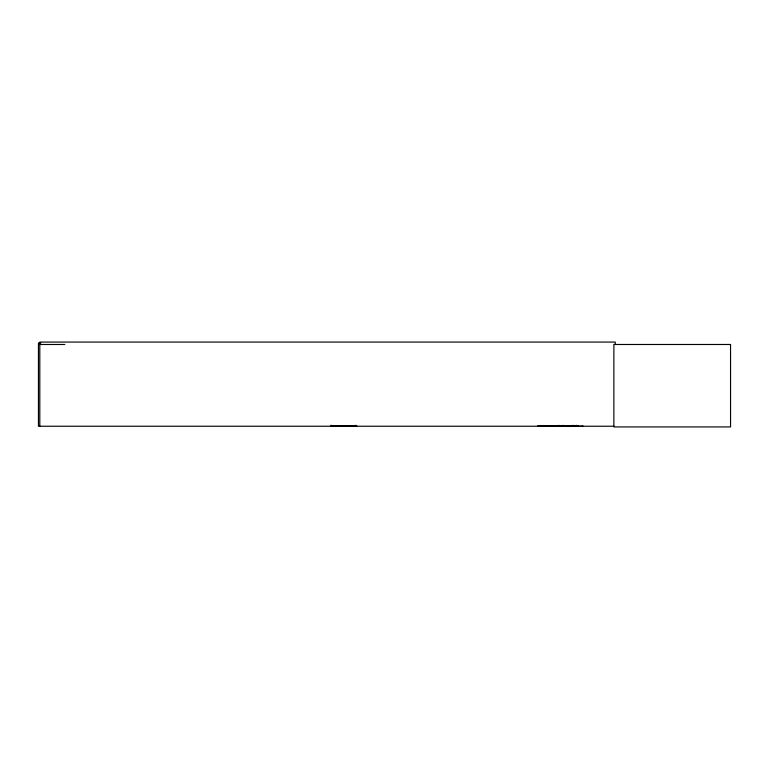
<?xml version="1.0" encoding="UTF-8"?>
<svg xmlns="http://www.w3.org/2000/svg" width="769" height="769" viewBox="0 0 769 769"><rect width="100%" height="100%" fill="white"/><g stroke="black" fill="none" stroke-linecap="round" stroke-linejoin="round"><path stroke-width="1.15" d="M540.617 425.872L571.55 425.766M541.126 425.69L541.126 426.209M562.946 425.872L562.937 425.584M574.616 425.69L574.616 426.237L574.606 425.69L538.146 425.699M574.53 425.939L538.117 425.92M563.744 426.132L563.792 425.555M558.275 425.766L558.477 426.17M552.603 426.151L552.603 425.584M40.853 342.936L38.45 342.936L38.45 426.237L614.027 426.237M38.45 344.483L64.827 344.483M331.189 425.978L355.932 425.978M331.189 426.113L355.932 426.113M538.127 426.189L582.902 426.209M570.848 426.151L570.733 426.237M571.367 426.237L571.473 425.728M356.96 426.237L356.057 425.978M574.52 425.69L574.597 426.218M615.229 344.483L615.229 342.07L39.805 342.07L39.805 426.237M582.652 425.555L582.652 426.237M578.173 425.555L578.173 426.237M576.587 425.382L576.587 426.237M576.183 425.382L576.183 426.237M573.107 425.382L573.107 426.237M572.703 425.382L572.703 426.237M571.117 425.555L571.117 426.237M569.223 425.555L569.223 426.237M566.638 425.555L566.638 426.237M563.254 425.382L563.254 426.237M562.87 425.382L562.87 426.237M559.15 425.584L559.101 426.237L559.034 425.382M558.65 425.382L558.65 426.237M558.111 425.555L558.111 426.237M552.68 425.555L552.68 426.237M355.932 425.209L355.932 426.237M331.189 425.209L331.189 426.237M541.03 426.209L541.107 425.69L541.107 426.218M730.55 344.483L613.873 344.483L613.873 426.93L730.55 426.93L730.55 344.483"/></g></svg>
